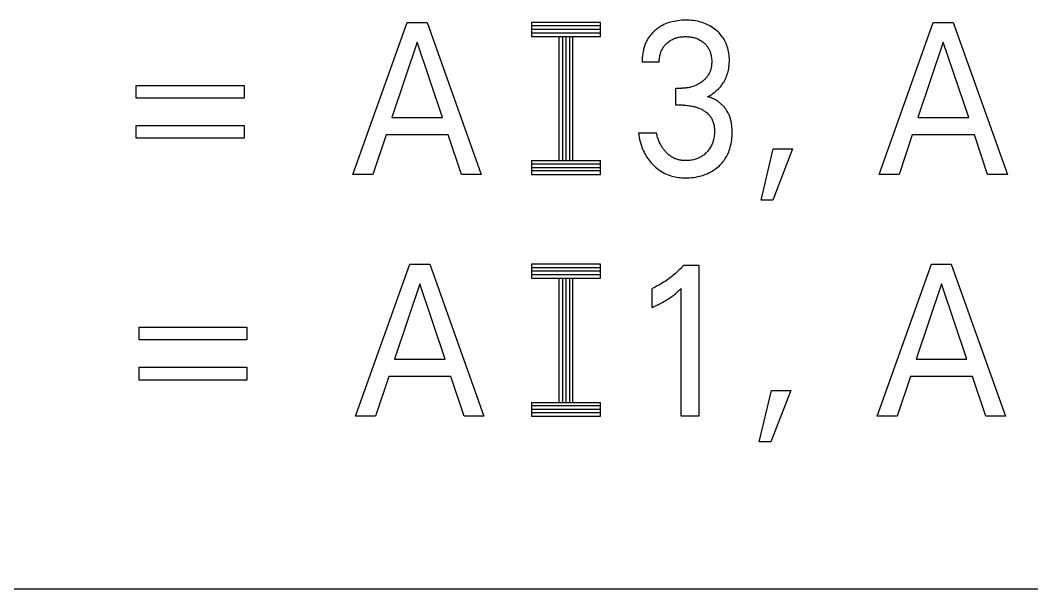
# Model space of a CAD drawing. Extents: x 0 to 420, y 0 to 297.
# Drawn here: x 171.86 to 186.51, y 225.97 to 234.2 of the extents above; entities that cross this region are included whole.
import ezdxf

# ---------------------------------------------------------------- set-up
doc = ezdxf.new("R2010")
doc.units = 0
doc.header["$LTSCALE"] = 23.1
doc.layers.add('10000_FRONT', color=7, linetype='CONTINUOUS')

msp = doc.modelspace()

# ---------------------------------------------------------------- linework, layer by layer
at = {"layer": '10000_FRONT', "color": 7, "linetype": 'CONTINUOUS'}
for p, q in [((176.676, 231.968), (177.461, 234.168)), ((177.461, 234.168), (177.749, 234.168)), ((177.749, 234.168), (178.534, 231.968)), ((179.26, 234.168), (179.26, 233.968)), ((180.26, 234.168), (179.26, 234.168)), ((180.26, 234.118), (179.26, 234.118)), ((180.26, 233.968), (180.26, 234.168)), ((181.092, 234.086), (181.08, 234.077)), ((181.105, 234.095), (181.092, 234.086)), ((181.117, 234.103), (181.105, 234.095)), ((181.131, 234.111), (181.117, 234.103)), ((181.144, 234.119), (181.131, 234.111)), ((181.157, 234.126), (181.144, 234.119)), ((181.179, 234.137), (181.157, 234.126)), ((181.203, 234.148), (181.179, 234.137)), ((181.227, 234.157), (181.203, 234.148)), ((181.251, 234.166), (181.227, 234.157)), ((181.276, 234.173), (181.251, 234.166)), ((181.301, 234.18), (181.276, 234.173)), ((181.326, 234.185), (181.301, 234.18)), ((181.354, 234.19), (181.326, 234.185)), ((181.382, 234.194), (181.354, 234.19)), ((181.41, 234.197), (181.382, 234.194)), ((181.438, 234.2), (181.41, 234.197)), ((181.467, 234.201), (181.438, 234.2)), ((181.495, 234.201), (181.467, 234.201)), ((181.523, 234.201), (181.495, 234.201)), ((181.55, 234.2), (181.523, 234.201)), ((181.577, 234.198), (181.55, 234.2)), ((181.605, 234.195), (181.577, 234.198)), ((181.632, 234.191), (181.605, 234.195)), ((181.659, 234.186), (181.632, 234.191)), ((181.684, 234.181), (181.659, 234.186)), ((181.708, 234.174), (181.684, 234.181)), ((181.732, 234.167), (181.708, 234.174)), ((181.756, 234.159), (181.732, 234.167)), ((181.78, 234.15), (181.756, 234.159)), ((181.803, 234.14), (181.78, 234.15)), ((181.825, 234.13), (181.803, 234.14)), ((181.847, 234.118), (181.825, 234.13)), ((181.868, 234.106), (181.847, 234.118)), ((181.888, 234.093), (181.868, 234.106)), ((181.908, 234.079), (181.888, 234.093)), ((184.295, 231.968), (185.08, 234.168)), ((185.08, 234.168), (185.368, 234.168)), ((185.368, 234.168), (186.153, 231.968)), ((180.26, 234.068), (179.26, 234.068)), ((179.26, 234.018), (180.26, 234.018)), ((179.26, 233.968), (180.26, 233.968)), ((179.66, 233.968), (179.66, 232.168)), ((179.71, 233.968), (179.71, 232.168)), ((179.76, 233.968), (179.76, 232.168)), ((179.81, 233.968), (179.81, 232.168)), ((179.86, 232.168), (179.86, 233.968)), ((180.957, 233.948), (180.949, 233.935)), ((180.966, 233.96), (180.957, 233.948)), ((180.974, 233.972), (180.966, 233.96)), ((180.983, 233.983), (180.974, 233.972)), ((180.993, 233.995), (180.983, 233.983)), ((181.003, 234.006), (180.993, 233.995)), ((181.013, 234.017), (181.003, 234.006)), ((181.023, 234.028), (181.013, 234.017)), ((181.034, 234.038), (181.023, 234.028)), ((181.044, 234.048), (181.034, 234.038)), ((181.056, 234.058), (181.044, 234.048)), ((181.068, 234.068), (181.056, 234.058)), ((181.08, 234.077), (181.068, 234.068)), ((181.329, 233.935), (181.342, 233.94)), ((181.342, 233.94), (181.354, 233.944)), ((181.354, 233.944), (181.367, 233.948)), ((181.367, 233.948), (181.38, 233.951)), ((181.38, 233.951), (181.393, 233.954)), ((181.393, 233.954), (181.407, 233.957)), ((181.407, 233.957), (181.421, 233.959)), ((181.421, 233.959), (181.435, 233.961)), ((181.435, 233.961), (181.449, 233.962)), ((181.449, 233.962), (181.464, 233.963)), ((181.464, 233.963), (181.478, 233.964)), ((181.478, 233.964), (181.492, 233.964)), ((181.492, 233.964), (181.507, 233.964)), ((181.507, 233.964), (181.522, 233.963)), ((181.522, 233.963), (181.536, 233.962)), ((181.536, 233.962), (181.551, 233.961)), ((181.551, 233.961), (181.565, 233.959)), ((181.565, 233.959), (181.58, 233.957)), ((181.58, 233.957), (181.594, 233.954)), ((181.594, 233.954), (181.607, 233.951)), ((181.607, 233.951), (181.62, 233.948)), ((181.62, 233.948), (181.633, 233.944)), ((181.633, 233.944), (181.646, 233.94)), ((181.646, 233.94), (181.658, 233.935)), ((181.928, 234.064), (181.908, 234.079)), ((181.946, 234.049), (181.928, 234.064)), ((181.963, 234.033), (181.946, 234.049)), ((181.98, 234.017), (181.963, 234.033)), ((181.996, 234), (181.98, 234.017)), ((182.011, 233.982), (181.996, 234)), ((182.025, 233.963), (182.011, 233.982)), ((182.039, 233.944), (182.025, 233.963)), ((182.051, 233.924), (182.039, 233.944)), ((177.606, 233.885), (177.24, 232.792)), ((177.974, 232.792), (177.606, 233.885)), ((180.89, 233.796), (180.886, 233.781)), ((180.894, 233.811), (180.89, 233.796)), ((180.898, 233.825), (180.894, 233.811)), ((180.903, 233.839), (180.898, 233.825)), ((180.909, 233.854), (180.903, 233.839)), ((180.915, 233.868), (180.909, 233.854)), ((180.921, 233.882), (180.915, 233.868)), ((180.927, 233.895), (180.921, 233.882)), ((180.934, 233.909), (180.927, 233.895)), ((180.942, 233.922), (180.934, 233.909)), ((180.949, 233.935), (180.942, 233.922)), ((181.158, 233.788), (181.164, 233.799)), ((181.164, 233.799), (181.171, 233.809)), ((181.171, 233.809), (181.178, 233.819)), ((181.178, 233.819), (181.186, 233.829)), ((181.186, 233.829), (181.194, 233.839)), ((181.194, 233.839), (181.202, 233.848)), ((181.202, 233.848), (181.211, 233.857)), ((181.211, 233.857), (181.22, 233.865)), ((181.22, 233.865), (181.229, 233.874)), ((181.229, 233.874), (181.241, 233.883)), ((181.241, 233.883), (181.253, 233.893)), ((181.253, 233.893), (181.266, 233.901)), ((181.266, 233.901), (181.278, 233.909)), ((181.278, 233.909), (181.291, 233.917)), ((181.291, 233.917), (181.305, 233.924)), ((181.305, 233.924), (181.317, 233.93)), ((181.317, 233.93), (181.329, 233.935)), ((181.658, 233.935), (181.671, 233.93)), ((181.671, 233.93), (181.683, 233.924)), ((181.683, 233.924), (181.696, 233.917)), ((181.696, 233.917), (181.709, 233.909)), ((181.709, 233.909), (181.722, 233.901)), ((181.722, 233.901), (181.735, 233.893)), ((181.735, 233.893), (181.747, 233.883)), ((181.747, 233.883), (181.758, 233.874)), ((181.758, 233.874), (181.767, 233.865)), ((181.767, 233.865), (181.776, 233.857)), ((181.776, 233.857), (181.785, 233.848)), ((181.785, 233.848), (181.793, 233.839)), ((181.793, 233.839), (181.801, 233.829)), ((181.801, 233.829), (181.808, 233.819)), ((181.808, 233.819), (181.815, 233.809)), ((181.815, 233.809), (181.822, 233.799)), ((181.822, 233.799), (181.828, 233.788)), ((182.062, 233.904), (182.051, 233.924)), ((182.073, 233.883), (182.062, 233.904)), ((182.082, 233.862), (182.073, 233.883)), ((182.091, 233.841), (182.082, 233.862)), ((182.098, 233.819), (182.091, 233.841)), ((182.105, 233.796), (182.098, 233.819)), ((182.111, 233.772), (182.105, 233.796)), ((185.225, 233.885), (184.859, 232.792)), ((185.593, 232.792), (185.225, 233.885)), ((180.866, 233.647), (180.865, 233.63)), ((180.867, 233.664), (180.866, 233.647)), ((180.868, 233.68), (180.867, 233.664)), ((180.87, 233.697), (180.868, 233.68)), ((180.872, 233.714), (180.87, 233.697)), ((180.875, 233.731), (180.872, 233.714)), ((180.878, 233.748), (180.875, 233.731)), ((180.882, 233.765), (180.878, 233.748)), ((180.886, 233.781), (180.882, 233.765)), ((181.115, 233.643), (181.116, 233.659)), ((181.116, 233.659), (181.119, 233.675)), ((181.119, 233.675), (181.122, 233.691)), ((181.122, 233.691), (181.126, 233.706)), ((181.126, 233.706), (181.129, 233.718)), ((181.129, 233.718), (181.133, 233.73)), ((181.133, 233.73), (181.137, 233.742)), ((181.137, 233.742), (181.142, 233.754)), ((181.142, 233.754), (181.147, 233.765)), ((181.147, 233.765), (181.152, 233.777)), ((181.152, 233.777), (181.158, 233.788)), ((181.828, 233.788), (181.834, 233.777)), ((181.834, 233.777), (181.839, 233.765)), ((181.839, 233.765), (181.844, 233.754)), ((181.844, 233.754), (181.849, 233.742)), ((181.849, 233.742), (181.853, 233.73)), ((181.853, 233.73), (181.856, 233.718)), ((181.856, 233.718), (181.86, 233.705)), ((181.86, 233.705), (181.863, 233.69)), ((181.863, 233.69), (181.866, 233.674)), ((181.866, 233.674), (181.869, 233.658)), ((181.869, 233.658), (181.87, 233.642)), ((182.116, 233.747), (182.111, 233.772)), ((182.12, 233.722), (182.116, 233.747)), ((182.124, 233.697), (182.12, 233.722)), ((182.126, 233.672), (182.124, 233.697)), ((182.127, 233.647), (182.126, 233.672)), ((182.127, 233.621), (182.127, 233.647)), ((180.865, 233.63), (180.864, 233.613)), ((180.864, 233.613), (180.864, 233.596)), ((181.113, 233.596), (180.864, 233.596)), ((181.113, 233.628), (181.115, 233.643)), ((181.113, 233.612), (181.113, 233.628)), ((181.113, 233.596), (181.113, 233.612)), ((181.862, 233.504), (181.859, 233.493)), ((181.864, 233.515), (181.862, 233.504)), ((181.867, 233.526), (181.864, 233.515)), ((181.868, 233.537), (181.867, 233.526)), ((181.87, 233.548), (181.868, 233.537)), ((181.87, 233.642), (181.872, 233.625)), ((181.871, 233.559), (181.87, 233.548)), ((181.872, 233.582), (181.871, 233.571)), ((181.871, 233.571), (181.871, 233.559)), ((181.872, 233.625), (181.872, 233.609)), ((181.872, 233.609), (181.872, 233.593)), ((181.872, 233.593), (181.872, 233.582)), ((182.113, 233.478), (182.118, 233.502)), ((182.118, 233.502), (182.121, 233.525)), ((182.121, 233.525), (182.124, 233.549)), ((182.124, 233.549), (182.126, 233.573)), ((182.126, 233.573), (182.127, 233.597)), ((182.127, 233.597), (182.127, 233.621)), ((181.778, 233.353), (181.77, 233.345)), ((181.786, 233.361), (181.778, 233.353)), ((181.794, 233.369), (181.786, 233.361)), ((181.801, 233.378), (181.794, 233.369)), ((181.808, 233.387), (181.801, 233.378)), ((181.815, 233.397), (181.808, 233.387)), ((181.821, 233.407), (181.815, 233.397)), ((181.827, 233.417), (181.821, 233.407)), ((181.833, 233.428), (181.827, 233.417)), ((181.839, 233.438), (181.833, 233.428)), ((181.844, 233.449), (181.839, 233.438)), ((181.848, 233.46), (181.844, 233.449)), ((181.852, 233.471), (181.848, 233.46)), ((181.856, 233.482), (181.852, 233.471)), ((181.859, 233.493), (181.856, 233.482)), ((182.07, 233.351), (182.08, 233.371)), ((182.08, 233.371), (182.088, 233.391)), ((182.088, 233.391), (182.095, 233.412)), ((182.095, 233.412), (182.102, 233.433)), ((182.102, 233.433), (182.108, 233.455)), ((182.108, 233.455), (182.113, 233.478)), ((173.539, 233.071), (173.539, 233.258)), ((173.539, 233.258), (175.099, 233.258)), ((175.099, 233.258), (175.099, 233.071)), ((181.353, 232.969), (181.353, 233.216)), ((181.353, 233.216), (181.438, 233.216)), ((181.451, 233.216), (181.438, 233.216)), ((181.465, 233.216), (181.451, 233.216)), ((181.478, 233.217), (181.465, 233.216)), ((181.491, 233.218), (181.478, 233.217)), ((181.504, 233.22), (181.491, 233.218)), ((181.517, 233.221), (181.504, 233.22)), ((181.53, 233.224), (181.517, 233.221)), ((181.543, 233.226), (181.53, 233.224)), ((181.557, 233.229), (181.543, 233.226)), ((181.571, 233.233), (181.557, 233.229)), ((181.585, 233.237), (181.571, 233.233)), ((181.599, 233.241), (181.585, 233.237)), ((181.613, 233.246), (181.599, 233.241)), ((181.626, 233.251), (181.613, 233.246)), ((181.64, 233.257), (181.626, 233.251)), ((181.651, 233.262), (181.64, 233.257)), ((181.662, 233.268), (181.651, 233.262)), ((181.674, 233.274), (181.662, 233.268)), ((181.685, 233.28), (181.674, 233.274)), ((181.696, 233.286), (181.685, 233.28)), ((181.706, 233.293), (181.696, 233.286)), ((181.717, 233.3), (181.706, 233.293)), ((181.727, 233.308), (181.717, 233.3)), ((181.736, 233.315), (181.727, 233.308)), ((181.745, 233.322), (181.736, 233.315)), ((181.754, 233.329), (181.745, 233.322)), ((181.762, 233.337), (181.754, 233.329)), ((181.77, 233.345), (181.762, 233.337)), ((181.952, 233.191), (181.968, 233.206)), ((181.968, 233.206), (181.983, 233.222)), ((181.983, 233.222), (181.998, 233.239)), ((181.998, 233.239), (182.012, 233.256)), ((182.012, 233.256), (182.025, 233.274)), ((182.025, 233.274), (182.038, 233.293)), ((182.038, 233.293), (182.05, 233.311)), ((182.05, 233.311), (182.06, 233.331)), ((182.06, 233.331), (182.07, 233.351)), ((175.099, 233.071), (173.539, 233.071)), ((181.813, 233.094), (181.829, 233.103)), ((181.825, 233.091), (181.813, 233.094)), ((181.837, 233.088), (181.825, 233.091)), ((181.829, 233.103), (181.846, 233.112)), ((181.849, 233.084), (181.837, 233.088)), ((181.846, 233.112), (181.862, 233.122)), ((181.861, 233.08), (181.849, 233.084)), ((181.873, 233.075), (181.861, 233.08)), ((181.862, 233.122), (181.878, 233.132)), ((181.884, 233.07), (181.873, 233.075)), ((181.878, 233.132), (181.893, 233.143)), ((181.896, 233.065), (181.884, 233.07)), ((181.893, 233.143), (181.908, 233.154)), ((181.907, 233.059), (181.896, 233.065)), ((181.918, 233.053), (181.907, 233.059)), ((181.908, 233.154), (181.923, 233.166)), ((181.923, 233.166), (181.938, 233.178)), ((181.938, 233.178), (181.952, 233.191)), ((181.457, 232.969), (181.353, 232.969)), ((181.457, 232.969), (181.476, 232.969)), ((181.476, 232.969), (181.495, 232.969)), ((181.495, 232.969), (181.514, 232.967)), ((181.514, 232.967), (181.533, 232.966)), ((181.533, 232.966), (181.552, 232.964)), ((181.552, 232.964), (181.57, 232.961)), ((181.57, 232.961), (181.587, 232.958)), ((181.587, 232.958), (181.604, 232.954)), ((181.604, 232.954), (181.621, 232.95)), ((181.621, 232.95), (181.638, 232.946)), ((181.638, 232.946), (181.655, 232.94)), ((181.655, 232.94), (181.671, 232.935)), ((181.671, 232.935), (181.687, 232.929)), ((181.687, 232.929), (181.702, 232.922)), ((181.702, 232.922), (181.717, 232.916)), ((181.717, 232.916), (181.731, 232.908)), ((181.929, 233.047), (181.918, 233.053)), ((181.94, 233.041), (181.929, 233.047)), ((181.95, 233.034), (181.94, 233.041)), ((181.961, 233.027), (181.95, 233.034)), ((181.971, 233.02), (181.961, 233.027)), ((181.981, 233.012), (181.971, 233.02)), ((181.991, 233.004), (181.981, 233.012)), ((182.001, 232.996), (181.991, 233.004)), ((182.01, 232.987), (182.001, 232.996)), ((182.02, 232.978), (182.01, 232.987)), ((182.029, 232.969), (182.02, 232.978)), ((182.038, 232.96), (182.029, 232.969)), ((182.047, 232.95), (182.038, 232.96)), ((182.055, 232.94), (182.047, 232.95)), ((182.063, 232.93), (182.055, 232.94)), ((182.071, 232.919), (182.063, 232.93)), ((182.079, 232.909), (182.071, 232.919)), ((177.24, 232.792), (177.974, 232.792)), ((181.731, 232.908), (181.746, 232.9)), ((181.746, 232.9), (181.76, 232.891)), ((181.76, 232.891), (181.771, 232.884)), ((181.771, 232.884), (181.783, 232.875)), ((181.783, 232.875), (181.794, 232.867)), ((181.794, 232.867), (181.805, 232.858)), ((181.805, 232.858), (181.815, 232.848)), ((181.815, 232.848), (181.825, 232.838)), ((181.825, 232.838), (181.835, 232.827)), ((181.835, 232.827), (181.844, 232.817)), ((181.844, 232.817), (181.852, 232.806)), ((181.852, 232.806), (181.86, 232.795)), ((181.86, 232.795), (181.867, 232.783)), ((181.867, 232.783), (181.874, 232.771)), ((181.874, 232.771), (181.88, 232.759)), ((182.086, 232.898), (182.079, 232.909)), ((182.093, 232.887), (182.086, 232.898)), ((182.1, 232.875), (182.093, 232.887)), ((182.106, 232.864), (182.1, 232.875)), ((182.112, 232.852), (182.106, 232.864)), ((182.118, 232.841), (182.112, 232.852)), ((182.123, 232.829), (182.118, 232.841)), ((182.128, 232.817), (182.123, 232.829)), ((182.133, 232.805), (182.128, 232.817)), ((182.138, 232.792), (182.133, 232.805)), ((182.142, 232.78), (182.138, 232.792)), ((182.145, 232.767), (182.142, 232.78)), ((182.149, 232.754), (182.145, 232.767)), ((184.859, 232.792), (185.593, 232.792)), ((173.539, 232.491), (173.539, 232.678)), ((173.539, 232.678), (175.099, 232.678)), ((175.099, 232.678), (175.099, 232.491)), ((181.88, 232.759), (181.885, 232.746)), ((181.885, 232.746), (181.89, 232.734)), ((181.89, 232.734), (181.895, 232.721)), ((181.895, 232.721), (181.899, 232.707)), ((181.899, 232.707), (181.902, 232.693)), ((181.902, 232.693), (181.905, 232.678)), ((181.905, 232.678), (181.907, 232.663)), ((181.907, 232.663), (181.909, 232.649)), ((181.909, 232.649), (181.91, 232.634)), ((181.91, 232.634), (181.911, 232.619)), ((182.152, 232.741), (182.149, 232.754)), ((182.155, 232.728), (182.152, 232.741)), ((182.157, 232.715), (182.155, 232.728)), ((182.159, 232.702), (182.157, 232.715)), ((182.162, 232.679), (182.159, 232.702)), ((182.165, 232.655), (182.162, 232.679)), ((182.167, 232.631), (182.165, 232.655)), ((182.168, 232.607), (182.167, 232.631)), ((175.099, 232.491), (173.539, 232.491)), ((177.156, 232.542), (176.966, 231.968)), ((178.056, 232.542), (177.156, 232.542)), ((178.249, 231.968), (178.056, 232.542)), ((180.81, 232.569), (180.815, 232.537)), ((180.81, 232.569), (181.072, 232.569)), ((180.815, 232.537), (180.82, 232.506)), ((180.82, 232.506), (180.827, 232.475)), ((180.827, 232.475), (180.835, 232.444)), ((181.076, 232.552), (181.072, 232.569)), ((181.08, 232.536), (181.076, 232.552)), ((181.084, 232.52), (181.08, 232.536)), ((181.089, 232.503), (181.084, 232.52)), ((181.095, 232.487), (181.089, 232.503)), ((181.1, 232.471), (181.095, 232.487)), ((181.898, 232.476), (181.895, 232.461)), ((181.902, 232.494), (181.898, 232.476)), ((181.905, 232.512), (181.902, 232.494)), ((181.908, 232.53), (181.905, 232.512)), ((181.91, 232.549), (181.908, 232.53)), ((181.911, 232.567), (181.91, 232.549)), ((181.911, 232.619), (181.912, 232.605)), ((181.912, 232.586), (181.911, 232.567)), ((181.912, 232.605), (181.912, 232.586)), ((182.161, 232.467), (182.164, 232.495)), ((182.164, 232.495), (182.166, 232.524)), ((182.166, 232.524), (182.168, 232.554)), ((182.168, 232.583), (182.168, 232.607)), ((182.168, 232.554), (182.168, 232.583)), ((184.775, 232.542), (184.585, 231.968)), ((185.676, 232.542), (184.775, 232.542)), ((185.868, 231.968), (185.676, 232.542)), ((180.835, 232.444), (180.843, 232.413)), ((180.843, 232.413), (180.853, 232.383)), ((180.853, 232.383), (180.862, 232.359)), ((180.862, 232.359), (180.871, 232.336)), ((180.871, 232.336), (180.881, 232.313)), ((181.106, 232.456), (181.1, 232.471)), ((181.112, 232.443), (181.106, 232.456)), ((181.117, 232.431), (181.112, 232.443)), ((181.123, 232.418), (181.117, 232.431)), ((181.129, 232.406), (181.123, 232.418)), ((181.135, 232.394), (181.129, 232.406)), ((181.142, 232.383), (181.135, 232.394)), ((181.149, 232.371), (181.142, 232.383)), ((181.156, 232.359), (181.149, 232.371)), ((181.163, 232.349), (181.156, 232.359)), ((181.17, 232.338), (181.163, 232.349)), ((181.178, 232.328), (181.17, 232.338)), ((181.186, 232.318), (181.178, 232.328)), ((181.841, 232.34), (181.832, 232.327)), ((181.849, 232.353), (181.841, 232.34)), ((181.857, 232.367), (181.849, 232.353)), ((181.864, 232.38), (181.857, 232.367)), ((181.87, 232.393), (181.864, 232.38)), ((181.876, 232.406), (181.87, 232.393)), ((181.881, 232.42), (181.876, 232.406)), ((181.886, 232.433), (181.881, 232.42)), ((181.891, 232.447), (181.886, 232.433)), ((181.895, 232.461), (181.891, 232.447)), ((182.126, 232.316), (182.133, 232.337)), ((182.133, 232.337), (182.14, 232.359)), ((182.14, 232.359), (182.145, 232.381)), ((182.145, 232.381), (182.152, 232.409)), ((182.152, 232.409), (182.157, 232.438)), ((182.157, 232.438), (182.161, 232.467)), ((182.587, 231.597), (182.762, 232.34)), ((183.044, 232.34), (182.755, 231.597)), ((182.762, 232.34), (183.044, 232.34)), ((180.881, 232.313), (180.892, 232.29)), ((180.892, 232.29), (180.904, 232.268)), ((180.904, 232.268), (180.916, 232.246)), ((180.916, 232.246), (180.929, 232.225)), ((180.929, 232.225), (180.945, 232.201)), ((180.945, 232.201), (180.961, 232.178)), ((181.194, 232.308), (181.186, 232.318)), ((181.202, 232.299), (181.194, 232.308)), ((181.211, 232.289), (181.202, 232.299)), ((181.22, 232.28), (181.211, 232.289)), ((181.229, 232.271), (181.22, 232.28)), ((181.238, 232.263), (181.229, 232.271)), ((181.248, 232.255), (181.238, 232.263)), ((181.258, 232.247), (181.248, 232.255)), ((181.268, 232.239), (181.258, 232.247)), ((181.278, 232.232), (181.268, 232.239)), ((181.289, 232.225), (181.278, 232.232)), ((181.3, 232.218), (181.289, 232.225)), ((181.311, 232.212), (181.3, 232.218)), ((181.322, 232.206), (181.311, 232.212)), ((181.333, 232.201), (181.322, 232.206)), ((181.344, 232.196), (181.333, 232.201)), ((181.355, 232.192), (181.344, 232.196)), ((181.367, 232.187), (181.355, 232.192)), ((181.379, 232.184), (181.367, 232.187)), ((181.39, 232.18), (181.379, 232.184)), ((181.401, 232.178), (181.39, 232.18)), ((181.621, 232.184), (181.606, 232.18)), ((181.636, 232.188), (181.621, 232.184)), ((181.65, 232.193), (181.636, 232.188)), ((181.664, 232.198), (181.65, 232.193)), ((181.678, 232.204), (181.664, 232.198)), ((181.692, 232.21), (181.678, 232.204)), ((181.706, 232.217), (181.692, 232.21)), ((181.719, 232.225), (181.706, 232.217)), ((181.731, 232.232), (181.719, 232.225)), ((181.744, 232.241), (181.731, 232.232)), ((181.756, 232.249), (181.744, 232.241)), ((181.767, 232.259), (181.756, 232.249)), ((181.779, 232.269), (181.767, 232.259)), ((181.79, 232.279), (181.779, 232.269)), ((181.801, 232.29), (181.79, 232.279)), ((181.812, 232.302), (181.801, 232.29)), ((181.822, 232.314), (181.812, 232.302)), ((181.832, 232.327), (181.822, 232.314)), ((182.05, 232.171), (182.064, 232.191)), ((182.064, 232.191), (182.078, 232.213)), ((182.078, 232.213), (182.089, 232.232)), ((182.089, 232.232), (182.099, 232.253)), ((182.099, 232.253), (182.109, 232.273)), ((182.109, 232.273), (182.118, 232.294)), ((182.118, 232.294), (182.126, 232.316)), ((179.26, 232.168), (179.26, 231.968)), ((179.26, 232.168), (180.26, 232.168)), ((180.26, 232.118), (179.26, 232.118)), ((179.26, 232.068), (180.26, 232.068)), ((180.26, 231.968), (180.26, 232.168)), ((180.961, 232.178), (180.979, 232.156)), ((180.979, 232.156), (180.997, 232.135)), ((180.997, 232.135), (181.017, 232.114)), ((181.017, 232.114), (181.037, 232.094)), ((181.037, 232.094), (181.057, 232.075)), ((181.057, 232.075), (181.078, 232.058)), ((181.078, 232.058), (181.1, 232.041)), ((181.1, 232.041), (181.122, 232.025)), ((181.412, 232.176), (181.401, 232.178)), ((181.424, 232.174), (181.412, 232.176)), ((181.435, 232.172), (181.424, 232.174)), ((181.446, 232.171), (181.435, 232.172)), ((181.457, 232.169), (181.446, 232.171)), ((181.468, 232.169), (181.457, 232.169)), ((181.48, 232.168), (181.468, 232.169)), ((181.491, 232.168), (181.48, 232.168)), ((181.508, 232.168), (181.491, 232.168)), ((181.524, 232.169), (181.508, 232.168)), ((181.541, 232.17), (181.524, 232.169)), ((181.557, 232.172), (181.541, 232.17)), ((181.574, 232.174), (181.557, 232.172)), ((181.59, 232.177), (181.574, 232.174)), ((181.606, 232.18), (181.59, 232.177)), ((181.891, 232.023), (181.91, 232.035)), ((181.91, 232.035), (181.929, 232.049)), ((181.929, 232.049), (181.947, 232.063)), ((181.947, 232.063), (181.964, 232.078)), ((181.964, 232.078), (181.983, 232.095)), ((181.983, 232.095), (182.001, 232.112)), ((182.001, 232.112), (182.018, 232.131)), ((182.018, 232.131), (182.034, 232.15)), ((182.034, 232.15), (182.05, 232.171)), ((176.966, 231.968), (176.676, 231.968)), ((178.534, 231.968), (178.249, 231.968)), ((180.26, 232.018), (179.26, 232.018)), ((179.26, 231.968), (180.26, 231.968)), ((181.122, 232.025), (181.146, 232.01)), ((181.146, 232.01), (181.169, 231.996)), ((181.169, 231.996), (181.193, 231.984)), ((181.193, 231.984), (181.218, 231.973)), ((181.218, 231.973), (181.243, 231.962)), ((181.243, 231.962), (181.268, 231.953)), ((181.268, 231.953), (181.294, 231.945)), ((181.294, 231.945), (181.32, 231.938)), ((181.32, 231.938), (181.344, 231.933)), ((181.344, 231.933), (181.368, 231.928)), ((181.368, 231.928), (181.392, 231.925)), ((181.392, 231.925), (181.416, 231.922)), ((181.416, 231.922), (181.44, 231.92)), ((181.44, 231.92), (181.464, 231.919)), ((181.464, 231.919), (181.488, 231.919)), ((181.488, 231.919), (181.519, 231.919)), ((181.519, 231.919), (181.55, 231.92)), ((181.55, 231.92), (181.58, 231.922)), ((181.58, 231.922), (181.611, 231.926)), ((181.611, 231.926), (181.641, 231.93)), ((181.641, 231.93), (181.671, 231.936)), ((181.671, 231.936), (181.695, 231.941)), ((181.695, 231.941), (181.718, 231.947)), ((181.718, 231.947), (181.741, 231.954)), ((181.741, 231.954), (181.764, 231.962)), ((181.764, 231.962), (181.786, 231.97)), ((181.786, 231.97), (181.808, 231.979)), ((181.808, 231.979), (181.83, 231.989)), ((181.83, 231.989), (181.851, 232)), ((181.851, 232), (181.871, 232.011)), ((181.871, 232.011), (181.891, 232.023)), ((184.585, 231.968), (184.295, 231.968)), ((186.153, 231.968), (185.868, 231.968)), ((182.755, 231.597), (182.587, 231.597)), ((176.715, 228.468), (177.5, 230.668)), ((177.5, 230.668), (177.788, 230.668)), ((177.788, 230.668), (178.573, 228.468)), ((179.26, 230.668), (179.26, 230.468)), ((180.26, 230.668), (179.26, 230.668)), ((180.26, 230.618), (179.26, 230.618)), ((180.26, 230.468), (180.26, 230.668)), ((181.401, 230.585), (181.383, 230.568)), ((181.418, 230.602), (181.401, 230.585)), ((181.435, 230.62), (181.418, 230.602)), ((181.452, 230.638), (181.435, 230.62)), ((181.469, 230.656), (181.452, 230.638)), ((181.469, 230.656), (181.686, 230.656)), ((181.686, 230.656), (181.686, 228.468)), ((184.268, 228.468), (185.054, 230.668)), ((185.054, 230.668), (185.341, 230.668)), ((185.341, 230.668), (186.127, 228.468)), ((180.26, 230.568), (179.26, 230.568)), ((179.26, 230.518), (180.26, 230.518)), ((179.26, 230.468), (180.26, 230.468)), ((179.66, 230.468), (179.66, 228.668)), ((179.71, 230.468), (179.71, 228.668)), ((179.76, 230.468), (179.76, 228.668)), ((179.81, 230.468), (179.81, 228.668)), ((179.86, 228.668), (179.86, 230.468)), ((181.215, 230.433), (181.196, 230.419)), ((181.235, 230.446), (181.215, 230.433)), ((181.254, 230.46), (181.235, 230.446)), ((181.273, 230.474), (181.254, 230.46)), ((181.292, 230.489), (181.273, 230.474)), ((181.31, 230.504), (181.292, 230.489)), ((181.328, 230.519), (181.31, 230.504)), ((181.347, 230.535), (181.328, 230.519)), ((181.365, 230.552), (181.347, 230.535)), ((181.383, 230.568), (181.365, 230.552)), ((177.645, 230.385), (177.279, 229.292)), ((178.013, 229.292), (177.645, 230.385)), ((181.032, 230.327), (181.01, 230.318)), ((181.01, 230.043), (181.01, 230.318)), ((181.053, 230.338), (181.032, 230.327)), ((181.074, 230.348), (181.053, 230.338)), ((181.095, 230.359), (181.074, 230.348)), ((181.115, 230.37), (181.095, 230.359)), ((181.136, 230.382), (181.115, 230.37)), ((181.156, 230.394), (181.136, 230.382)), ((181.176, 230.406), (181.156, 230.394)), ((181.196, 230.419), (181.176, 230.406)), ((181.375, 230.267), (181.388, 230.278)), ((181.388, 230.278), (181.402, 230.291)), ((181.402, 230.291), (181.416, 230.303)), ((181.416, 230.303), (181.429, 230.316)), ((181.429, 228.468), (181.429, 230.316)), ((185.199, 230.385), (184.833, 229.292)), ((185.567, 229.292), (185.199, 230.385)), ((181.179, 230.128), (181.196, 230.137)), ((181.196, 230.137), (181.212, 230.147)), ((181.212, 230.147), (181.229, 230.158)), ((181.229, 230.158), (181.246, 230.169)), ((181.246, 230.169), (181.264, 230.18)), ((181.264, 230.18), (181.281, 230.192)), ((181.281, 230.192), (181.297, 230.204)), ((181.297, 230.204), (181.314, 230.216)), ((181.314, 230.216), (181.326, 230.226)), ((181.326, 230.226), (181.338, 230.235)), ((181.338, 230.235), (181.35, 230.245)), ((181.35, 230.245), (181.363, 230.256)), ((181.363, 230.256), (181.375, 230.267)), ((181.01, 230.043), (181.034, 230.054)), ((181.034, 230.054), (181.057, 230.065)), ((181.057, 230.065), (181.081, 230.076)), ((181.081, 230.076), (181.104, 230.088)), ((181.104, 230.088), (181.128, 230.1)), ((181.128, 230.1), (181.145, 230.109)), ((181.145, 230.109), (181.162, 230.118)), ((181.162, 230.118), (181.179, 230.128)), ((173.579, 229.571), (173.579, 229.758)), ((173.579, 229.758), (175.139, 229.758)), ((175.139, 229.758), (175.139, 229.571)), ((175.139, 229.571), (173.579, 229.571)), ((177.279, 229.292), (178.013, 229.292)), ((184.833, 229.292), (185.567, 229.292)), ((173.579, 228.991), (173.579, 229.178)), ((173.579, 229.178), (175.139, 229.178)), ((175.139, 229.178), (175.139, 228.991)), ((175.139, 228.991), (173.579, 228.991)), ((177.195, 229.042), (177.005, 228.468)), ((178.096, 229.042), (177.195, 229.042)), ((178.288, 228.468), (178.096, 229.042)), ((184.749, 229.042), (184.559, 228.468)), ((185.649, 229.042), (184.749, 229.042)), ((185.842, 228.468), (185.649, 229.042)), ((182.561, 228.097), (182.736, 228.84)), ((183.018, 228.84), (182.729, 228.097)), ((182.736, 228.84), (183.018, 228.84)), ((179.26, 228.668), (179.26, 228.468)), ((179.26, 228.668), (180.26, 228.668)), ((180.26, 228.468), (180.26, 228.668)), ((180.26, 228.618), (179.26, 228.618)), ((179.26, 228.568), (180.26, 228.568)), ((180.26, 228.518), (179.26, 228.518)), ((177.005, 228.468), (176.715, 228.468)), ((178.573, 228.468), (178.288, 228.468)), ((179.26, 228.468), (180.26, 228.468)), ((181.686, 228.468), (181.429, 228.468)), ((184.559, 228.468), (184.268, 228.468)), ((186.127, 228.468), (185.842, 228.468)), ((182.729, 228.097), (182.561, 228.097)), ((134.06, 225.968), (203.56, 225.968))]:
    msp.add_line(p, q, dxfattribs=at)

doc.saveas('drawing.dxf')
